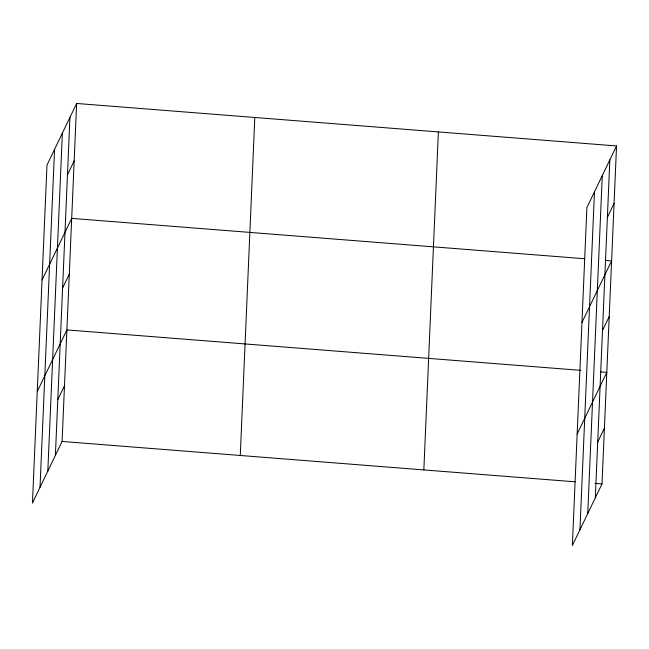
<?xml version="1.0" encoding="UTF-8"?>
<svg xmlns="http://www.w3.org/2000/svg" width="649" height="649" viewBox="0 0 649 649"><rect width="100%" height="100%" fill="white"/><g stroke="black" fill="none" stroke-linecap="round" stroke-linejoin="round"><path stroke-width="0.97" d="M40.019 487.326L54.565 149.335M47.823 471.117L62.369 133.126M55.392 455.387L69.938 117.396M76.639 103.467L46.996 165.065L32.45 503.056L62.093 441.458L76.639 103.467L616.55 145.944L602.004 483.935L572.361 545.533L586.907 207.542L616.55 145.944M240.268 455.476L254.814 117.485M423.838 469.917L438.383 131.925M579.93 529.803L594.476 191.812M587.726 513.594L602.272 175.603M595.303 497.864L609.849 159.881M67.464 174.857L74.164 160.928M42.047 279.979L71.698 218.38L584.579 258.74M62.588 288.083L69.297 274.154M37.253 391.517L66.896 329.919L580.782 370.352M57.793 399.614L64.494 385.684M607.375 217.334L614.076 203.405M581.958 322.464L611.601 260.866L605.598 260.395M602.499 330.56L609.208 316.631M577.164 433.994L606.807 372.396L600.796 371.926M597.697 442.099L604.406 428.17M62.093 441.458L574.982 481.809M594.995 483.383L602.004 483.935"/></g></svg>
